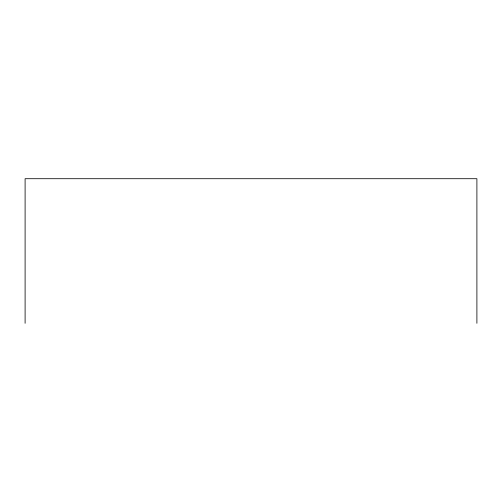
<?xml version="1.0" encoding="UTF-8"?>
<svg xmlns="http://www.w3.org/2000/svg" width="502" height="502" viewBox="0 0 502 502"><rect width="100%" height="100%" fill="white"/><g stroke="black" fill="none" stroke-linecap="round" stroke-linejoin="round"><path stroke-width="0.75" d="M476.9 323.294L476.9 178.706L25.1 178.706L25.1 323.294"/></g></svg>
